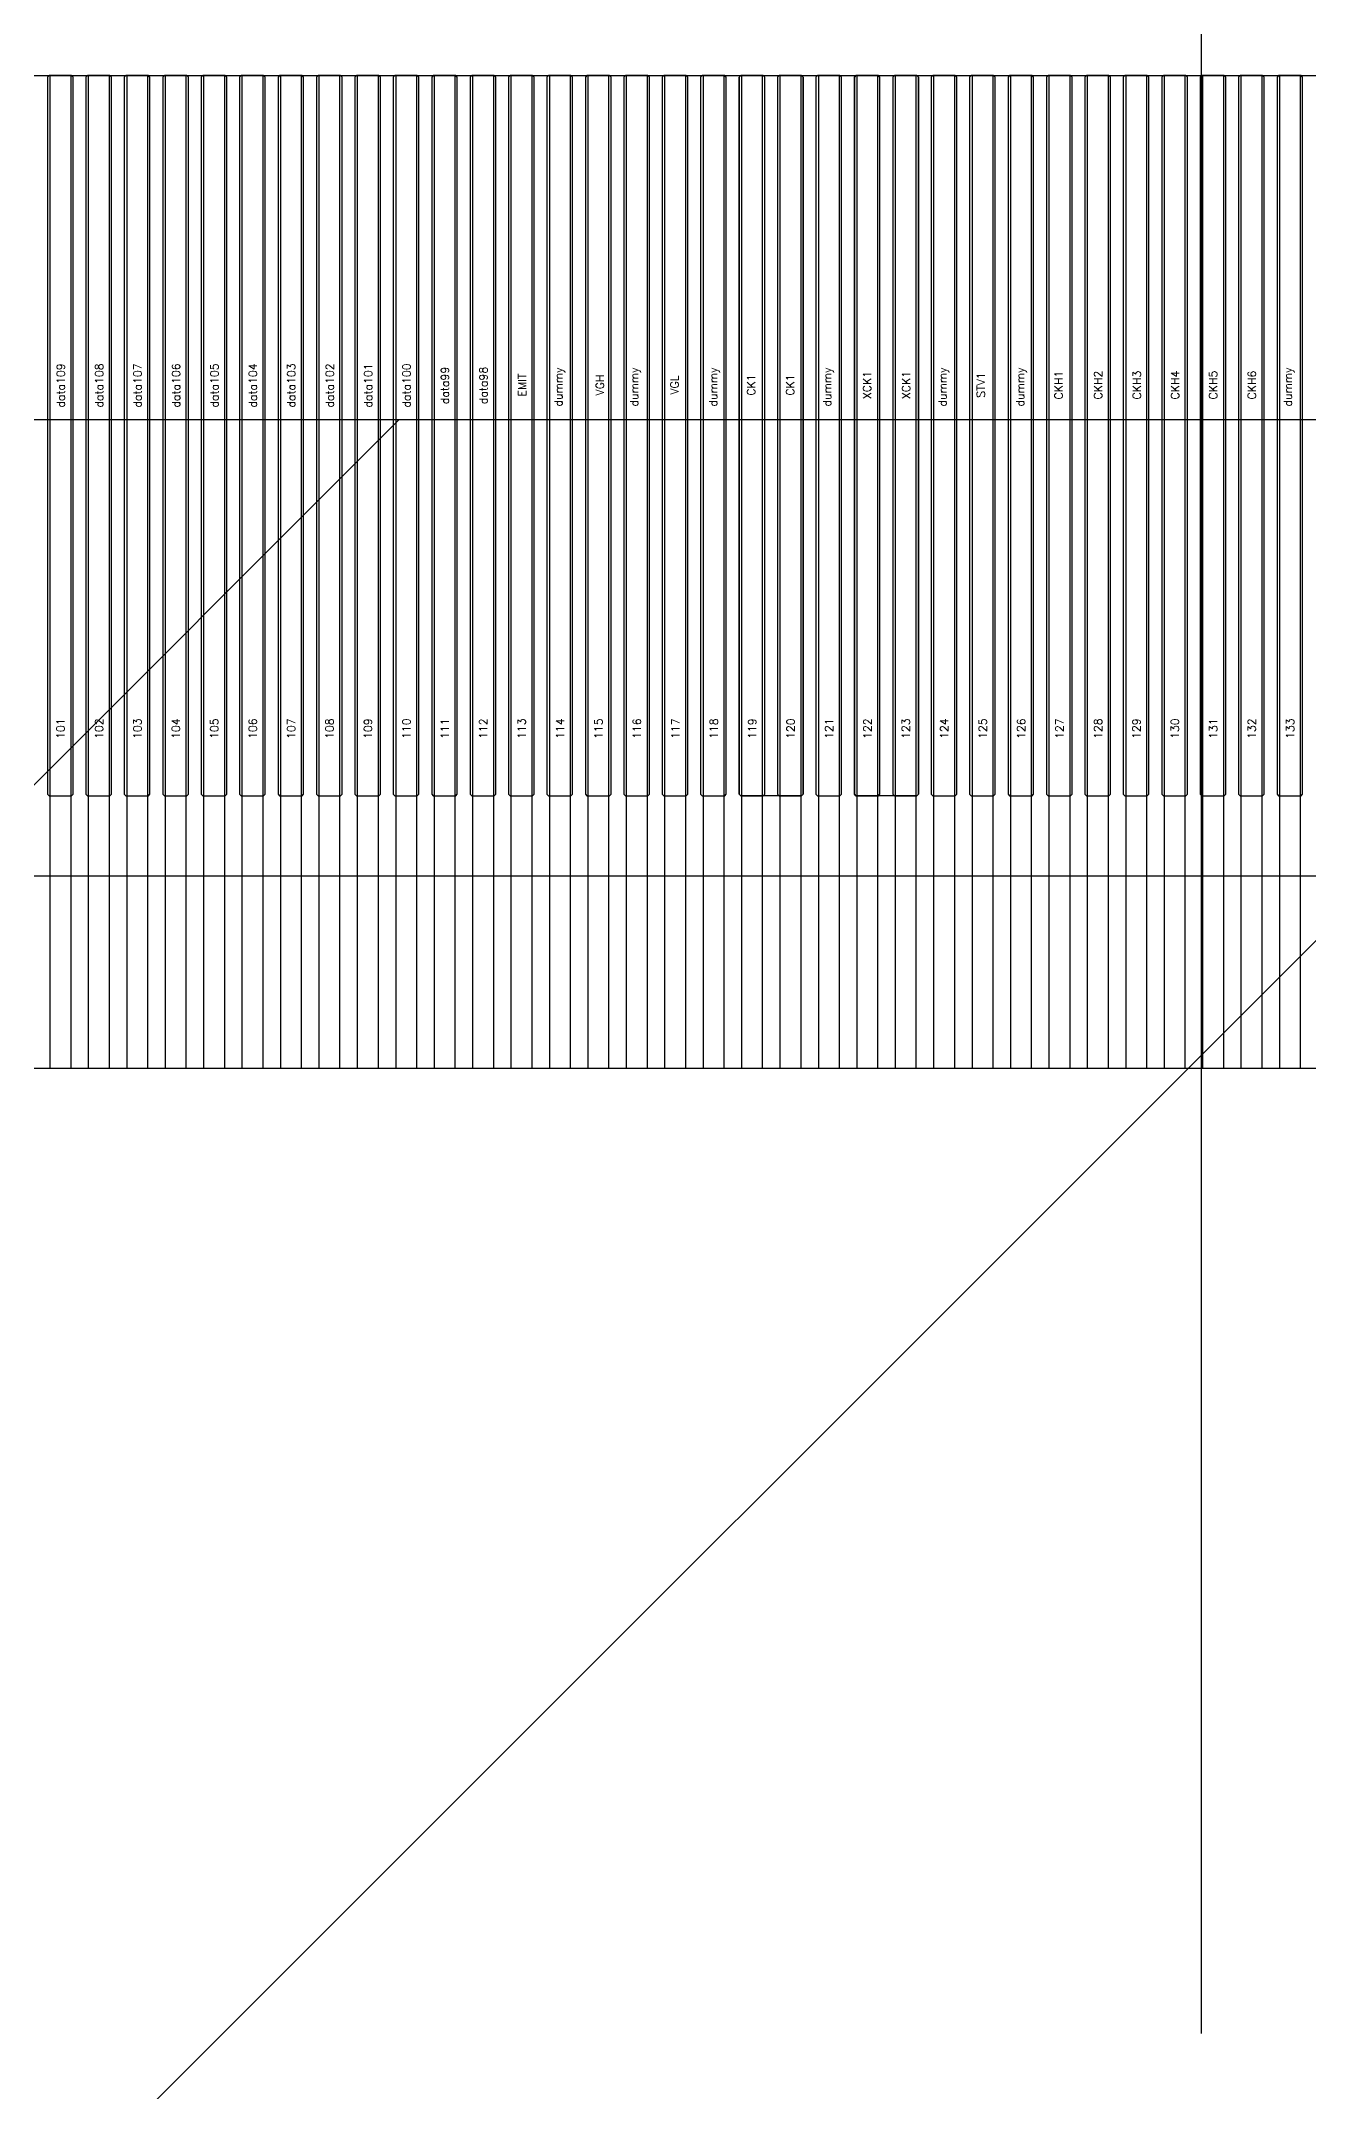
# Model space of a CAD drawing. Header units: millimetres. Extents: x 1387 to 2553, y -68 to 207.
# Drawn here: x 1859.873 to 1860.665, y 51.478 to 52.759 of the extents above; entities that cross this region are included whole.
import ezdxf
from ezdxf.enums import TextEntityAlignment as Align

# ---------------------------------------------------------------- set-up
doc = ezdxf.new("R2010")
doc.units = ezdxf.units.MM
doc.linetypes.add('ACAD_ISO02W100', pattern=[15, 12, -3])
for name, color, linetype in [('COF', 4, 'Continuous'), ('DIM（标注）', 3, 'Continuous'), ('Panel', 7, 'Continuous')]:
    doc.layers.add(name, color=color, linetype=linetype)
doc.styles.add('txt', font='txt.shx')
doc.styles.add('宋体', font='')
doc.styles.get('宋体').set_extended_font_data('SimSun')
doc.dimstyles.new('STANDARD$0', dxfattribs={"dimtxt": 2, "dimasz": 2, "dimexe": 0.4, "dimexo": 0.4, "dimgap": 0.4, "dimtad": 1, "dimzin": 0, "dimdsep": 46, "dimtxsty": '宋体', "dimcen": 0.4, "dimclrd": 256, "dimclre": 256, "dimclrt": 256, "dimadec": 0, "dimazin": 0, "dimtfac": 1, "dimtofl": 0, "dimtmove": 0, "dimatfit": 3, "dimfxl": 1, "dimtolj": 1, "dimtzin": 0, "dimarcsym": 0})

# ---------------------------------------------------------------- blocks, each defined once
blk = doc.blocks.new('COF')
at = {"layer": 'COF'}
for p, q in [((1641.7011, 311.7192, 0.4681), (1648.8301, 311.7192, 0.4681)), ((1641.7011, 311.7192, 0.4681), (1648.8301, 311.7192, 0.4681)), ((1644.5511, 311.7192, 0.4681), (1644.5511, 311.0992, 0.4681)), ((1644.5641, 311.7192, 0.4681), (1644.5641, 311.0992, 0.4681)), ((1644.5751, 311.7192, 0.4681), (1644.5751, 311.0992, 0.4681)), ((1644.5881, 311.7192, 0.4681), (1644.5881, 311.0992, 0.4681)), ((1644.5991, 311.7192, 0.4681), (1644.5991, 311.0992, 0.4681)), ((1644.6121, 311.7192, 0.4681), (1644.6121, 311.0992, 0.4681)), ((1644.6231, 311.7192, 0.4681), (1644.6231, 311.0992, 0.4681)), ((1644.6361, 311.7192, 0.4681), (1644.6361, 311.0992, 0.4681)), ((1644.6471, 311.7192, 0.4681), (1644.6471, 311.0992, 0.4681)), ((1644.6601, 311.7192, 0.4681), (1644.6601, 311.0992, 0.4681)), ((1644.6711, 311.7192, 0.4681), (1644.6711, 311.0992, 0.4681)), ((1644.6841, 311.7192, 0.4681), (1644.6841, 311.0992, 0.4681)), ((1644.6951, 311.7192, 0.4681), (1644.6951, 311.0992, 0.4681)), ((1644.7081, 311.7192, 0.4681), (1644.7081, 311.0992, 0.4681)), ((1644.7191, 311.7192, 0.4681), (1644.7191, 311.0992, 0.4681)), ((1644.7321, 311.7192, 0.4681), (1644.7321, 311.0992, 0.4681)), ((1644.7431, 311.7192, 0.4681), (1644.7431, 311.0992, 0.4681)), ((1644.7561, 311.7192, 0.4681), (1644.7561, 311.0992, 0.4681)), ((1644.7671, 311.7192, 0.4681), (1644.7671, 311.0992, 0.4681)), ((1644.7801, 311.7192, 0.4681), (1644.7801, 311.0992, 0.4681)), ((1644.7911, 311.7192, 0.4681), (1644.7911, 311.0992, 0.4681)), ((1644.8041, 311.7192, 0.4681), (1644.8041, 311.0992, 0.4681)), ((1644.8151, 311.7192, 0.4681), (1644.8151, 311.0992, 0.4681)), ((1644.8281, 311.7192, 0.4681), (1644.8281, 311.0992, 0.4681)), ((1644.8391, 311.7192, 0.4681), (1644.8391, 311.0992, 0.4681)), ((1644.8521, 311.7192, 0.4681), (1644.8521, 311.0992, 0.4681)), ((1644.8631, 311.7192, 0.4681), (1644.8631, 311.0992, 0.4681)), ((1644.8761, 311.7192, 0.4681), (1644.8761, 311.0992, 0.4681)), ((1644.8871, 311.7192, 0.4681), (1644.8871, 311.0992, 0.4681)), ((1644.9001, 311.7192, 0.4681), (1644.9001, 311.0992, 0.4681)), ((1644.9111, 311.7192, 0.4681), (1644.9111, 311.0992, 0.4681)), ((1644.9241, 311.7192, 0.4681), (1644.9241, 311.0992, 0.4681)), ((1644.9351, 311.7192, 0.4681), (1644.9351, 311.0992, 0.4681)), ((1644.9481, 311.7192, 0.4681), (1644.9481, 311.0992, 0.4681)), ((1644.9591, 311.7192, 0.4681), (1644.9591, 311.0992, 0.4681)), ((1644.9721, 311.7192, 0.4681), (1644.9721, 311.0992, 0.4681)), ((1644.9831, 311.7192, 0.4681), (1644.9831, 311.0992, 0.4681)), ((1644.9961, 311.7192, 0.4681), (1644.9961, 311.0992, 0.4681)), ((1645.0071, 311.7192, 0.4681), (1645.0071, 311.0992, 0.4681)), ((1645.0201, 311.7192, 0.4681), (1645.0201, 311.0992, 0.4681)), ((1645.0311, 311.7192, 0.4681), (1645.0311, 311.0992, 0.4681)), ((1645.0441, 311.7192, 0.4681), (1645.0441, 311.0992, 0.4681)), ((1645.0551, 311.7192, 0.4681), (1645.0551, 311.0992, 0.4681)), ((1645.0681, 311.7192, 0.4681), (1645.0681, 311.0992, 0.4681)), ((1645.0791, 311.7192, 0.4681), (1645.0791, 311.0992, 0.4681)), ((1645.0921, 311.7192, 0.4681), (1645.0921, 311.0992, 0.4681)), ((1645.1031, 311.7192, 0.4681), (1645.1031, 311.0992, 0.4681)), ((1645.1161, 311.7192, 0.4681), (1645.1161, 311.0992, 0.4681)), ((1645.1271, 311.7192, 0.4681), (1645.1271, 311.0992, 0.4681)), ((1645.1401, 311.7192, 0.4681), (1645.1401, 311.0992, 0.4681)), ((1645.1511, 311.7192, 0.4681), (1645.1511, 311.0992, 0.4681)), ((1645.1641, 311.7192, 0.4681), (1645.1641, 311.0992, 0.4681)), ((1645.1751, 311.7192, 0.4681), (1645.1751, 311.0992, 0.4681)), ((1645.1881, 311.7192, 0.4681), (1645.1881, 311.0992, 0.4681)), ((1645.1991, 311.7192, 0.4681), (1645.1991, 311.0992, 0.4681)), ((1645.2121, 311.7192, 0.4681), (1645.2121, 311.0992, 0.4681)), ((1645.2231, 311.7192, 0.4681), (1645.2231, 311.0992, 0.4681)), ((1645.2361, 311.7192, 0.4681), (1645.2361, 311.0992, 0.4681)), ((1645.2471, 311.7192, 0.4681), (1645.2471, 311.0992, 0.4681)), ((1645.2601, 311.7192, 0.4681), (1645.2601, 311.0992, 0.4681)), ((1645.2711, 311.7192, 0.4681), (1645.2711, 311.0992, 0.4681)), ((1645.2841, 311.7192, 0.4681), (1645.2841, 311.0992, 0.4681)), ((1645.2951, 311.7192, 0.4681), (1645.2951, 311.0992, 0.4681)), ((1645.3081, 311.7192, 0.4681), (1645.3081, 311.0992, 0.4681)), ((1645.3191, 311.7192, 0.4681), (1645.3191, 311.0992, 0.4681)), ((1645.3321, 311.7192, 0.4681), (1645.3321, 311.0992, 0.4681)), ((1641.9006, 311.0992, 0.4681), (1648.6306, 311.0992, 0.4681)), ((1644.5511, 311.0992, 0.4681), (1644.5641, 311.0992, 0.4681)), ((1644.5516, 311.0992, 0.4681), (1644.5636, 311.0992, 0.4681)), ((1644.5751, 311.0992, 0.4681), (1644.5881, 311.0992, 0.4681)), ((1644.5756, 311.0992, 0.4681), (1644.5876, 311.0992, 0.4681)), ((1644.5991, 311.0992, 0.4681), (1644.6121, 311.0992, 0.4681)), ((1644.5996, 311.0992, 0.4681), (1644.6116, 311.0992, 0.4681)), ((1644.6231, 311.0992, 0.4681), (1644.6361, 311.0992, 0.4681)), ((1644.6236, 311.0992, 0.4681), (1644.6356, 311.0992, 0.4681)), ((1644.6471, 311.0992, 0.4681), (1644.6601, 311.0992, 0.4681)), ((1644.6476, 311.0992, 0.4681), (1644.6596, 311.0992, 0.4681)), ((1644.6711, 311.0992, 0.4681), (1644.6841, 311.0992, 0.4681)), ((1644.6716, 311.0992, 0.4681), (1644.6836, 311.0992, 0.4681)), ((1644.6951, 311.0992, 0.4681), (1644.7081, 311.0992, 0.4681)), ((1644.6956, 311.0992, 0.4681), (1644.7076, 311.0992, 0.4681)), ((1644.7191, 311.0992, 0.4681), (1644.7321, 311.0992, 0.4681)), ((1644.7196, 311.0992, 0.4681), (1644.7316, 311.0992, 0.4681)), ((1644.7431, 311.0992, 0.4681), (1644.7561, 311.0992, 0.4681)), ((1644.7436, 311.0992, 0.4681), (1644.7556, 311.0992, 0.4681)), ((1644.7671, 311.0992, 0.4681), (1644.7801, 311.0992, 0.4681)), ((1644.7676, 311.0992, 0.4681), (1644.7796, 311.0992, 0.4681)), ((1644.7911, 311.0992, 0.4681), (1644.8041, 311.0992, 0.4681)), ((1644.7916, 311.0992, 0.4681), (1644.8036, 311.0992, 0.4681)), ((1644.8151, 311.0992, 0.4681), (1644.8281, 311.0992, 0.4681)), ((1644.8156, 311.0992, 0.4681), (1644.8276, 311.0992, 0.4681)), ((1644.8391, 311.0992, 0.4681), (1644.8521, 311.0992, 0.4681)), ((1644.8396, 311.0992, 0.4681), (1644.8516, 311.0992, 0.4681)), ((1644.8631, 311.0992, 0.4681), (1644.8761, 311.0992, 0.4681)), ((1644.8636, 311.0992, 0.4681), (1644.8756, 311.0992, 0.4681)), ((1644.8871, 311.0992, 0.4681), (1644.9001, 311.0992, 0.4681)), ((1644.8876, 311.0992, 0.4681), (1644.8996, 311.0992, 0.4681)), ((1644.9111, 311.0992, 0.4681), (1644.9241, 311.0992, 0.4681)), ((1644.9116, 311.0992, 0.4681), (1644.9236, 311.0992, 0.4681)), ((1644.9351, 311.0992, 0.4681), (1644.9481, 311.0992, 0.4681)), ((1644.9356, 311.0992, 0.4681), (1644.9476, 311.0992, 0.4681)), ((1644.9591, 311.0992, 0.4681), (1644.9721, 311.0992, 0.4681)), ((1644.9596, 311.0992, 0.4681), (1644.9716, 311.0992, 0.4681)), ((1644.9831, 311.0992, 0.4681), (1644.9961, 311.0992, 0.4681)), ((1644.9836, 311.0992, 0.4681), (1644.9956, 311.0992, 0.4681)), ((1645.0071, 311.0992, 0.4681), (1645.0201, 311.0992, 0.4681)), ((1645.0076, 311.0992, 0.4681), (1645.0196, 311.0992, 0.4681)), ((1645.0311, 311.0992, 0.4681), (1645.0441, 311.0992, 0.4681)), ((1645.0316, 311.0992, 0.4681), (1645.0436, 311.0992, 0.4681)), ((1645.0551, 311.0992, 0.4681), (1645.0681, 311.0992, 0.4681)), ((1645.0556, 311.0992, 0.4681), (1645.0676, 311.0992, 0.4681)), ((1645.0791, 311.0992, 0.4681), (1645.0921, 311.0992, 0.4681)), ((1645.0796, 311.0992, 0.4681), (1645.0916, 311.0992, 0.4681)), ((1645.1031, 311.0992, 0.4681), (1645.1161, 311.0992, 0.4681)), ((1645.1036, 311.0992, 0.4681), (1645.1156, 311.0992, 0.4681)), ((1645.1271, 311.0992, 0.4681), (1645.1401, 311.0992, 0.4681)), ((1645.1276, 311.0992, 0.4681), (1645.1396, 311.0992, 0.4681)), ((1645.1511, 311.0992, 0.4681), (1645.1641, 311.0992, 0.4681)), ((1645.1516, 311.0992, 0.4681), (1645.1636, 311.0992, 0.4681)), ((1645.1751, 311.0992, 0.4681), (1645.1881, 311.0992, 0.4681)), ((1645.1756, 311.0992, 0.4681), (1645.1876, 311.0992, 0.4681)), ((1645.1991, 311.0992, 0.4681), (1645.2121, 311.0992, 0.4681)), ((1645.1996, 311.0992, 0.4681), (1645.2116, 311.0992, 0.4681)), ((1645.2231, 311.0992, 0.4681), (1645.2361, 311.0992, 0.4681)), ((1645.2236, 311.0992, 0.4681), (1645.2356, 311.0992, 0.4681)), ((1645.2471, 311.0992, 0.4681), (1645.2601, 311.0992, 0.4681)), ((1645.2476, 311.0992, 0.4681), (1645.2596, 311.0992, 0.4681)), ((1645.2711, 311.0992, 0.4681), (1645.2841, 311.0992, 0.4681)), ((1645.2716, 311.0992, 0.4681), (1645.2836, 311.0992, 0.4681)), ((1645.2951, 311.0992, 0.4681), (1645.3081, 311.0992, 0.4681)), ((1645.2956, 311.0992, 0.4681), (1645.3076, 311.0992, 0.4681)), ((1645.3191, 311.0992, 0.4681), (1645.3321, 311.0992, 0.4681)), ((1645.3196, 311.0992, 0.4681), (1645.3316, 311.0992, 0.4681))]:
    blk.add_line(p, q, dxfattribs=at)
blk = doc.blocks.new('*D66')
at = {"layer": 'Defpoints', "color": 0, "linetype": 'Continuous'}
for p in [(1856.9983, 52.2378, 0.2184), (1842.9856, -9.3035), (1863.0287, -9.3035, 0.2184)]:
    blk.add_point(p, dxfattribs=at)
at = {"layer": 'DIM（标注）', "color": 3, "linetype": 'Continuous', "lineweight": -2}
for p, q in [((1856.3983, 52.2378), (1842.3856, 52.2378)), ((1842.9856, 51.6378), (1842.9856, 40.3532)), ((1842.9856, -8.7035), (1842.9856, 29.6616)), ((1862.4287, -9.3035), (1842.3856, -9.3035))]:
    blk.add_line(p, q, dxfattribs=at)
at = {"layer": 'DIM（标注）', "color": 3, "linetype": 'Continuous'}
for points in [[(1842.8856, 51.6378), (1843.0856, 51.6378), (1842.9856, 52.2378)], [(1842.8856, -8.7035), (1843.0856, -8.7035), (1842.9856, -9.3035)]]:
    blk.add_solid(points, dxfattribs=at)
at = {"layer": 'DIM（标注）', "color": 3, "linetype": 'Continuous', "insert": (1842.9856, 35.0074), "char_height": 1.5, "attachment_point": 5, "rotation": 90, "style": '宋体'}
blk.add_mtext('61.54±0.5', dxfattribs=at)
blk = doc.blocks.new('*D76')
at = {"layer": 'Defpoints', "color": 0, "linetype": 'Continuous'}
for p in [(1860.5983, 86.0578, 2.6737), (1831.3224, 52.2378), (1856.9983, 52.2378, 2.6737)]:
    blk.add_point(p, dxfattribs=at)
at = {"layer": 'DIM（标注）', "linetype": 'Continuous', "lineweight": -2}
for p, q in [((1859.9983, 86.0578), (1830.7224, 86.0578)), ((1831.3224, 85.4578), (1831.3224, 71.7995)), ((1831.3224, 52.8378), (1831.3224, 66.4961)), ((1856.3983, 52.2378), (1830.7224, 52.2378))]:
    blk.add_line(p, q, dxfattribs=at)
at = {"layer": 'DIM（标注）', "linetype": 'Continuous'}
for points in [[(1831.2224, 85.4578), (1831.4224, 85.4578), (1831.3224, 86.0578)], [(1831.2224, 52.8378), (1831.4224, 52.8378), (1831.3224, 52.2378)]]:
    blk.add_solid(points, dxfattribs=at)
at = {"layer": 'DIM（标注）', "linetype": 'Continuous', "insert": (1831.3224, 69.1478), "char_height": 1.5, "attachment_point": 5, "rotation": 90, "style": '宋体'}
blk.add_mtext('33.82', dxfattribs=at)
blk = doc.blocks.new('DAFADF')
h = blk.add_hatch()
h.set_pattern_fill('ANSI31', scale=0.2, style=0)
h.set_pattern_definition([(45, (861.3915, -112.815), (-0.4490128, 0.4490128), [])])
h.paths.add_polyline_path([(1762.6906, 35.3146, -0.315299), (1763.0196, 35.7845), (1764.3687, 36.2755), (1756.3326, 36.2755), (1757.6807, 35.7848, -0.315827), (1758.0106, 35.3146), (1758.0106, 33.2755), (1762.6906, 33.2755)])
at = {"color": 30, "linetype": 'Continuous'}
blk.add_line((1764.3686, 36.2755, 2.6737), (1756.3326, 36.2755, 2.6737), dxfattribs=at)

msp = doc.modelspace()

# ---------------------------------------------------------------- linework, layer by layer
at = {"color": 1, "linetype": 'ACAD_ISO02W100', "elevation": 2.6737}
msp.add_lwpolyline([(1860.5983, 51.5146), (1860.5983, 86.9986)], dxfattribs=at)
at = {"layer": 'Panel', "elevation": 2.6737}
for points in [[(1859.8785, 52.7378), (1859.8775, 52.7368)], [(1859.8775, 52.7368), (1859.8775, 52.2888)], [(1859.8925, 52.7378), (1859.8785, 52.7378)], [(1859.8935, 52.7368), (1859.8925, 52.7378)], [(1859.8935, 52.2888), (1859.8935, 52.7368)], [(1859.9025, 52.7378), (1859.9015, 52.7368)], [(1859.9015, 52.7368), (1859.9015, 52.2888)], [(1859.9165, 52.7378), (1859.9025, 52.7378)], [(1859.9175, 52.7368), (1859.9165, 52.7378)], [(1859.9175, 52.2888), (1859.9175, 52.7368)], [(1859.9265, 52.7378), (1859.9255, 52.7368)], [(1859.9255, 52.7368), (1859.9255, 52.2888)], [(1859.9405, 52.7378), (1859.9265, 52.7378)], [(1859.9415, 52.7368), (1859.9405, 52.7378)], [(1859.9415, 52.2888), (1859.9415, 52.7368)], [(1859.9505, 52.7378), (1859.9495, 52.7368)], [(1859.9495, 52.7368), (1859.9495, 52.2888)], [(1859.9645, 52.7378), (1859.9505, 52.7378)], [(1859.9655, 52.7368), (1859.9645, 52.7378)], [(1859.9655, 52.2888), (1859.9655, 52.7368)], [(1859.9745, 52.7378), (1859.9735, 52.7368)], [(1859.9735, 52.7368), (1859.9735, 52.2888)], [(1859.9885, 52.7378), (1859.9745, 52.7378)], [(1859.9895, 52.7368), (1859.9885, 52.7378)], [(1859.9895, 52.2888), (1859.9895, 52.7368)], [(1859.9985, 52.7378), (1859.9975, 52.7368)], [(1859.9975, 52.7368), (1859.9975, 52.2888)], [(1860.0125, 52.7378), (1859.9985, 52.7378)], [(1860.0135, 52.7368), (1860.0125, 52.7378)], [(1860.0135, 52.2888), (1860.0135, 52.7368)], [(1860.0225, 52.7378), (1860.0215, 52.7368)], [(1860.0215, 52.7368), (1860.0215, 52.2888)], [(1860.0365, 52.7378), (1860.0225, 52.7378)], [(1860.0375, 52.7368), (1860.0365, 52.7378)], [(1860.0375, 52.2888), (1860.0375, 52.7368)], [(1860.0465, 52.7378), (1860.0455, 52.7368)], [(1860.0455, 52.7368), (1860.0455, 52.2888)], [(1860.0605, 52.7378), (1860.0465, 52.7378)], [(1860.0615, 52.7368), (1860.0605, 52.7378)], [(1860.0615, 52.2888), (1860.0615, 52.7368)], [(1860.0705, 52.7378), (1860.0695, 52.7368)], [(1860.0695, 52.7368), (1860.0695, 52.2888)], [(1860.0845, 52.7378), (1860.0705, 52.7378)], [(1860.0855, 52.7368), (1860.0845, 52.7378)], [(1860.0855, 52.2888), (1860.0855, 52.7368)], [(1860.0945, 52.7378), (1860.0935, 52.7368)], [(1860.0935, 52.7368), (1860.0935, 52.2888)], [(1860.1085, 52.7378), (1860.0945, 52.7378)], [(1860.1095, 52.7368), (1860.1085, 52.7378)], [(1860.1095, 52.2888), (1860.1095, 52.7368)], [(1860.1185, 52.7378), (1860.1175, 52.7368)], [(1860.1175, 52.7368), (1860.1175, 52.2888)], [(1860.1325, 52.7378), (1860.1185, 52.7378)], [(1860.1335, 52.7368), (1860.1325, 52.7378)], [(1860.1335, 52.2888), (1860.1335, 52.7368)], [(1860.1425, 52.7378), (1860.1415, 52.7368)], [(1860.1415, 52.7368), (1860.1415, 52.2888)], [(1860.1565, 52.7378), (1860.1425, 52.7378)], [(1860.1575, 52.7368), (1860.1565, 52.7378)], [(1860.1575, 52.2888), (1860.1575, 52.7368)], [(1860.1665, 52.7378), (1860.1655, 52.7368)], [(1860.1655, 52.7368), (1860.1655, 52.2888)], [(1860.1805, 52.7378), (1860.1665, 52.7378)], [(1860.1815, 52.7368), (1860.1805, 52.7378)], [(1860.1815, 52.2888), (1860.1815, 52.7368)], [(1860.1905, 52.7378), (1860.1895, 52.7368)], [(1860.1895, 52.7368), (1860.1895, 52.2888)], [(1860.2045, 52.7378), (1860.1905, 52.7378)], [(1860.2055, 52.7368), (1860.2045, 52.7378)], [(1860.2055, 52.2888), (1860.2055, 52.7368)], [(1860.2145, 52.7378), (1860.2135, 52.7368)], [(1860.2135, 52.7368), (1860.2135, 52.2888)], [(1860.2285, 52.7378), (1860.2145, 52.7378)], [(1860.2295, 52.7368), (1860.2285, 52.7378)], [(1860.2295, 52.2888), (1860.2295, 52.7368)], [(1860.2385, 52.7378), (1860.2375, 52.7368)], [(1860.2375, 52.7368), (1860.2375, 52.2888)], [(1860.2525, 52.7378), (1860.2385, 52.7378)], [(1860.2535, 52.7368), (1860.2525, 52.7378)], [(1860.2535, 52.2888), (1860.2535, 52.7368)], [(1860.2625, 52.7378), (1860.2615, 52.7368)], [(1860.2615, 52.7368), (1860.2615, 52.2888)], [(1860.2765, 52.7378), (1860.2625, 52.7378)], [(1860.2775, 52.7368), (1860.2765, 52.7378)], [(1860.2775, 52.2888), (1860.2775, 52.7368)], [(1860.2865, 52.7378), (1860.2855, 52.7368)], [(1860.2855, 52.7368), (1860.2855, 52.2888)], [(1860.3005, 52.7378), (1860.2865, 52.7378)], [(1860.3015, 52.7368), (1860.3005, 52.7378)], [(1860.3015, 52.2888), (1860.3015, 52.7368)], [(1860.3095, 52.7368), (1860.3105, 52.7378)], [(1860.3105, 52.7378), (1860.3095, 52.7368)], [(1860.3095, 52.7368), (1860.3095, 52.7368)], [(1860.3095, 52.2888), (1860.3095, 52.7368)], [(1860.3095, 52.7368), (1860.3095, 52.2888)], [(1860.3105, 52.7378), (1860.3485, 52.7378)], [(1860.3245, 52.7378), (1860.3105, 52.7378)], [(1860.3255, 52.7368), (1860.3245, 52.7378)], [(1860.3255, 52.2888), (1860.3255, 52.7368)], [(1860.3345, 52.7378), (1860.3335, 52.7368)], [(1860.3335, 52.7368), (1860.3335, 52.2888)], [(1860.3485, 52.7378), (1860.3345, 52.7378)], [(1860.3485, 52.7378), (1860.3495, 52.7368)], [(1860.3495, 52.7368), (1860.3485, 52.7378)], [(1860.3495, 52.7368), (1860.3495, 52.2888)], [(1860.3495, 52.2888), (1860.3495, 52.7368)], [(1860.3585, 52.7378), (1860.3575, 52.7368)], [(1860.3575, 52.7368), (1860.3575, 52.2888)], [(1860.3725, 52.7378), (1860.3585, 52.7378)], [(1860.3735, 52.7368), (1860.3725, 52.7378)], [(1860.3735, 52.2888), (1860.3735, 52.7368)], [(1860.3815, 52.7368), (1860.3825, 52.7378)], [(1860.3825, 52.7378), (1860.3815, 52.7368)], [(1860.3815, 52.7368), (1860.3815, 52.7368)], [(1860.3815, 52.2888), (1860.3815, 52.7368)], [(1860.3815, 52.7368), (1860.3815, 52.2888)], [(1860.3825, 52.7378), (1860.4205, 52.7378)], [(1860.3965, 52.7378), (1860.3825, 52.7378)], [(1860.3975, 52.7368), (1860.3965, 52.7378)], [(1860.3975, 52.2888), (1860.3975, 52.7368)], [(1860.4065, 52.7378), (1860.4055, 52.7368)], [(1860.4055, 52.7368), (1860.4055, 52.2888)], [(1860.4205, 52.7378), (1860.4065, 52.7378)], [(1860.4205, 52.7378), (1860.4215, 52.7368)], [(1860.4215, 52.7368), (1860.4205, 52.7378)], [(1860.4215, 52.7368), (1860.4215, 52.2888)], [(1860.4215, 52.2888), (1860.4215, 52.7368)], [(1860.4305, 52.7378), (1860.4295, 52.7368)], [(1860.4295, 52.7368), (1860.4295, 52.2888)], [(1860.4445, 52.7378), (1860.4305, 52.7378)], [(1860.4455, 52.7368), (1860.4445, 52.7378)], [(1860.4455, 52.2888), (1860.4455, 52.7368)], [(1860.4545, 52.7378), (1860.4535, 52.7368)], [(1860.4535, 52.7368), (1860.4535, 52.2888)], [(1860.4685, 52.7378), (1860.4545, 52.7378)], [(1860.4695, 52.7368), (1860.4685, 52.7378)], [(1860.4695, 52.2888), (1860.4695, 52.7368)], [(1860.4785, 52.7378), (1860.4775, 52.7368)], [(1860.4775, 52.7368), (1860.4775, 52.2888)], [(1860.4925, 52.7378), (1860.4785, 52.7378)], [(1860.4935, 52.7368), (1860.4925, 52.7378)], [(1860.4935, 52.2888), (1860.4935, 52.7368)], [(1860.5025, 52.7378), (1860.5015, 52.7368)], [(1860.5015, 52.7368), (1860.5015, 52.2888)], [(1860.5165, 52.7378), (1860.5025, 52.7378)], [(1860.5175, 52.7368), (1860.5165, 52.7378)], [(1860.5175, 52.2888), (1860.5175, 52.7368)], [(1860.5265, 52.7378), (1860.5255, 52.7368)], [(1860.5255, 52.7368), (1860.5255, 52.2888)], [(1860.5405, 52.7378), (1860.5265, 52.7378)], [(1860.5415, 52.7368), (1860.5405, 52.7378)], [(1860.5415, 52.2888), (1860.5415, 52.7368)], [(1860.5505, 52.7378), (1860.5495, 52.7368)], [(1860.5495, 52.7368), (1860.5495, 52.2888)], [(1860.5645, 52.7378), (1860.5505, 52.7378)], [(1860.5655, 52.7368), (1860.5645, 52.7378)], [(1860.5655, 52.2888), (1860.5655, 52.7368)], [(1860.5745, 52.7378), (1860.5735, 52.7368)], [(1860.5735, 52.7368), (1860.5735, 52.2888)], [(1860.5885, 52.7378), (1860.5745, 52.7378)], [(1860.5895, 52.7368), (1860.5885, 52.7378)], [(1860.5895, 52.2888), (1860.5895, 52.7368)], [(1860.5985, 52.7378), (1860.5975, 52.7368)], [(1860.5975, 52.7368), (1860.5975, 52.2888)], [(1860.6125, 52.7378), (1860.5985, 52.7378)], [(1860.6135, 52.7368), (1860.6125, 52.7378)], [(1860.6135, 52.2888), (1860.6135, 52.7368)], [(1860.6225, 52.7378), (1860.6215, 52.7368)], [(1860.6215, 52.7368), (1860.6215, 52.2888)], [(1860.6365, 52.7378), (1860.6225, 52.7378)], [(1860.6375, 52.7368), (1860.6365, 52.7378)], [(1860.6375, 52.2888), (1860.6375, 52.7368)], [(1860.6465, 52.7378), (1860.6455, 52.7368)], [(1860.6455, 52.7368), (1860.6455, 52.2888)], [(1860.6605, 52.7378), (1860.6465, 52.7378)], [(1860.6615, 52.7368), (1860.6605, 52.7378)], [(1860.6615, 52.2888), (1860.6615, 52.7368)], [(1859.8775, 52.2888), (1859.8775, 52.2888)], [(1859.8775, 52.2888), (1859.8785, 52.2878)], [(1859.8785, 52.2878), (1859.8925, 52.2878)], [(1859.8925, 52.2878), (1859.8935, 52.2888)], [(1859.9015, 52.2888), (1859.9015, 52.2888)], [(1859.9015, 52.2888), (1859.9025, 52.2878)], [(1859.9025, 52.2878), (1859.9165, 52.2878)], [(1859.9165, 52.2878), (1859.9175, 52.2888)], [(1859.9255, 52.2888), (1859.9255, 52.2888)], [(1859.9255, 52.2888), (1859.9265, 52.2878)], [(1859.9265, 52.2878), (1859.9405, 52.2878)], [(1859.9405, 52.2878), (1859.9415, 52.2888)], [(1859.9495, 52.2888), (1859.9495, 52.2888)], [(1859.9495, 52.2888), (1859.9505, 52.2878)], [(1859.9505, 52.2878), (1859.9645, 52.2878)], [(1859.9645, 52.2878), (1859.9655, 52.2888)], [(1859.9735, 52.2888), (1859.9735, 52.2888)], [(1859.9735, 52.2888), (1859.9745, 52.2878)], [(1859.9745, 52.2878), (1859.9885, 52.2878)], [(1859.9885, 52.2878), (1859.9895, 52.2888)], [(1859.9975, 52.2888), (1859.9975, 52.2888)], [(1859.9975, 52.2888), (1859.9985, 52.2878)], [(1859.9985, 52.2878), (1860.0125, 52.2878)], [(1860.0125, 52.2878), (1860.0135, 52.2888)], [(1860.0215, 52.2888), (1860.0215, 52.2888)], [(1860.0215, 52.2888), (1860.0225, 52.2878)], [(1860.0225, 52.2878), (1860.0365, 52.2878)], [(1860.0365, 52.2878), (1860.0375, 52.2888)], [(1860.0455, 52.2888), (1860.0455, 52.2888)], [(1860.0455, 52.2888), (1860.0465, 52.2878)], [(1860.0465, 52.2878), (1860.0605, 52.2878)], [(1860.0605, 52.2878), (1860.0615, 52.2888)], [(1860.0695, 52.2888), (1860.0695, 52.2888)], [(1860.0695, 52.2888), (1860.0705, 52.2878)], [(1860.0705, 52.2878), (1860.0845, 52.2878)], [(1860.0845, 52.2878), (1860.0855, 52.2888)], [(1860.0935, 52.2888), (1860.0935, 52.2888)], [(1860.0935, 52.2888), (1860.0945, 52.2878)], [(1860.0945, 52.2878), (1860.1085, 52.2878)], [(1860.1085, 52.2878), (1860.1095, 52.2888)], [(1860.1175, 52.2888), (1860.1175, 52.2888)], [(1860.1175, 52.2888), (1860.1185, 52.2878)], [(1860.1185, 52.2878), (1860.1325, 52.2878)], [(1860.1325, 52.2878), (1860.1335, 52.2888)], [(1860.1415, 52.2888), (1860.1415, 52.2888)], [(1860.1415, 52.2888), (1860.1425, 52.2878)], [(1860.1425, 52.2878), (1860.1565, 52.2878)], [(1860.1565, 52.2878), (1860.1575, 52.2888)], [(1860.1655, 52.2888), (1860.1655, 52.2888)], [(1860.1655, 52.2888), (1860.1665, 52.2878)], [(1860.1665, 52.2878), (1860.1805, 52.2878)], [(1860.1805, 52.2878), (1860.1815, 52.2888)], [(1860.1895, 52.2888), (1860.1895, 52.2888)], [(1860.1895, 52.2888), (1860.1905, 52.2878)], [(1860.1905, 52.2878), (1860.2045, 52.2878)], [(1860.2045, 52.2878), (1860.2055, 52.2888)], [(1860.2135, 52.2888), (1860.2135, 52.2888)], [(1860.2135, 52.2888), (1860.2145, 52.2878)], [(1860.2145, 52.2878), (1860.2285, 52.2878)], [(1860.2285, 52.2878), (1860.2295, 52.2888)], [(1860.2375, 52.2888), (1860.2375, 52.2888)], [(1860.2375, 52.2888), (1860.2385, 52.2878)], [(1860.2385, 52.2878), (1860.2525, 52.2878)], [(1860.2525, 52.2878), (1860.2535, 52.2888)], [(1860.2615, 52.2888), (1860.2615, 52.2888)], [(1860.2615, 52.2888), (1860.2625, 52.2878)], [(1860.2625, 52.2878), (1860.2765, 52.2878)], [(1860.2765, 52.2878), (1860.2775, 52.2888)], [(1860.2855, 52.2888), (1860.2855, 52.2888)], [(1860.2855, 52.2888), (1860.2865, 52.2878)], [(1860.2865, 52.2878), (1860.3005, 52.2878)], [(1860.3005, 52.2878), (1860.3015, 52.2888)], [(1860.3105, 52.2878), (1860.3095, 52.2888)], [(1860.3095, 52.2888), (1860.3095, 52.2888)], [(1860.3095, 52.2888), (1860.3105, 52.2878)], [(1860.3485, 52.2878), (1860.3105, 52.2878)], [(1860.3105, 52.2878), (1860.3245, 52.2878)], [(1860.3245, 52.2878), (1860.3255, 52.2888)], [(1860.3335, 52.2888), (1860.3335, 52.2888)], [(1860.3335, 52.2888), (1860.3345, 52.2878)], [(1860.3345, 52.2878), (1860.3485, 52.2878)], [(1860.3495, 52.2888), (1860.3485, 52.2878)], [(1860.3485, 52.2878), (1860.3495, 52.2888)], [(1860.3575, 52.2888), (1860.3575, 52.2888)], [(1860.3575, 52.2888), (1860.3585, 52.2878)], [(1860.3585, 52.2878), (1860.3725, 52.2878)], [(1860.3725, 52.2878), (1860.3735, 52.2888)], [(1860.3825, 52.2878), (1860.3815, 52.2888)], [(1860.3815, 52.2888), (1860.3815, 52.2888)], [(1860.3815, 52.2888), (1860.3825, 52.2878)], [(1860.4205, 52.2878), (1860.3825, 52.2878)], [(1860.3825, 52.2878), (1860.3965, 52.2878)], [(1860.3965, 52.2878), (1860.3975, 52.2888)], [(1860.4055, 52.2888), (1860.4055, 52.2888)], [(1860.4055, 52.2888), (1860.4065, 52.2878)], [(1860.4065, 52.2878), (1860.4205, 52.2878)], [(1860.4215, 52.2888), (1860.4205, 52.2878)], [(1860.4205, 52.2878), (1860.4215, 52.2888)], [(1860.4295, 52.2888), (1860.4295, 52.2888)], [(1860.4295, 52.2888), (1860.4305, 52.2878)], [(1860.4305, 52.2878), (1860.4445, 52.2878)], [(1860.4445, 52.2878), (1860.4455, 52.2888)], [(1860.4535, 52.2888), (1860.4535, 52.2888)], [(1860.4535, 52.2888), (1860.4545, 52.2878)], [(1860.4545, 52.2878), (1860.4685, 52.2878)], [(1860.4685, 52.2878), (1860.4695, 52.2888)], [(1860.4775, 52.2888), (1860.4775, 52.2888)], [(1860.4775, 52.2888), (1860.4785, 52.2878)], [(1860.4785, 52.2878), (1860.4925, 52.2878)], [(1860.4925, 52.2878), (1860.4935, 52.2888)], [(1860.5015, 52.2888), (1860.5015, 52.2888)], [(1860.5015, 52.2888), (1860.5025, 52.2878)], [(1860.5025, 52.2878), (1860.5165, 52.2878)], [(1860.5165, 52.2878), (1860.5175, 52.2888)], [(1860.5255, 52.2888), (1860.5255, 52.2888)], [(1860.5255, 52.2888), (1860.5265, 52.2878)], [(1860.5265, 52.2878), (1860.5405, 52.2878)], [(1860.5405, 52.2878), (1860.5415, 52.2888)], [(1860.5495, 52.2888), (1860.5495, 52.2888)], [(1860.5495, 52.2888), (1860.5505, 52.2878)], [(1860.5505, 52.2878), (1860.5645, 52.2878)], [(1860.5645, 52.2878), (1860.5655, 52.2888)], [(1860.5735, 52.2888), (1860.5735, 52.2888)], [(1860.5735, 52.2888), (1860.5745, 52.2878)], [(1860.5745, 52.2878), (1860.5885, 52.2878)], [(1860.5885, 52.2878), (1860.5895, 52.2888)], [(1860.5975, 52.2888), (1860.5975, 52.2888)], [(1860.5975, 52.2888), (1860.5985, 52.2878)], [(1860.5985, 52.2878), (1860.6125, 52.2878)], [(1860.6125, 52.2878), (1860.6135, 52.2888)], [(1860.6215, 52.2888), (1860.6215, 52.2888)], [(1860.6215, 52.2888), (1860.6225, 52.2878)], [(1860.6225, 52.2878), (1860.6365, 52.2878)], [(1860.6365, 52.2878), (1860.6375, 52.2888)], [(1860.6455, 52.2888), (1860.6455, 52.2888)], [(1860.6455, 52.2888), (1860.6465, 52.2878)], [(1860.6465, 52.2878), (1860.6605, 52.2878)], [(1860.6605, 52.2878), (1860.6615, 52.2888)], [(1856.9983, 52.2378), (1864.1983, 52.2378)]]:
    msp.add_lwpolyline(points, dxfattribs=at)

# ---------------------------------------------------------------- block references
at = {"color": 7}
msp.add_blockref('DAFADF', (100.2527, 16.2473), dxfattribs=at)
at = {"layer": 'COF'}
msp.add_blockref('COF', (215.3279, -258.9814, 2.2056), dxfattribs=at)

# ---------------------------------------------------------------- texts
at = {"layer": 'Panel', "style": 'txt'}
for s, p in [('data109', (1859.8858, 52.5442, 2.6737)), ('data108', (1859.9098, 52.5442, 2.6737)), ('data107', (1859.9338, 52.5442, 2.6737)), ('data106', (1859.9578, 52.5442, 2.6737)), ('data105', (1859.9818, 52.5442, 2.6737)), ('data104', (1860.0058, 52.5442, 2.6737)), ('data103', (1860.0298, 52.5442, 2.6737)), ('data102', (1860.0538, 52.5442, 2.6737)), ('data101', (1860.0778, 52.5442, 2.6737)), ('data100', (1860.1018, 52.5442, 2.6737)), ('data99', (1860.1258, 52.5442, 2.6737)), ('data98', (1860.1498, 52.5442, 2.6737)), ('EMIT', (1860.174, 52.5445, 2.6737)), ('dummy', (1860.1966, 52.5433, 2.6737)), ('VGH', (1860.2226, 52.5445, 2.6737)), ('dummy', (1860.244, 52.5433, 2.6737)), ('VGL', (1860.2692, 52.5445, 2.6737)), ('dummy', (1860.2933, 52.5433, 2.6737)), ('CK1', (1860.317, 52.5445, 2.6737)), ('CK1', (1860.3414, 52.5445, 2.6737)), ('dummy', (1860.3645, 52.5433, 2.6737)), ('XCK1', (1860.3894, 52.5445, 2.6737)), ('XCK1', (1860.4138, 52.5445, 2.6737)), ('dummy', (1860.4366, 52.5433, 2.6737)), ('STV1', (1860.4605, 52.5445, 2.6737)), ('dummy', (1860.485, 52.5433, 2.6737)), ('CKH1', (1860.5091, 52.5445, 2.6737)), ('CKH2', (1860.5337, 52.5445, 2.6737)), ('CKH3', (1860.558, 52.5445, 2.6737)), ('CKH4', (1860.5818, 52.5445, 2.6737)), ('CKH5', (1860.6056, 52.5445, 2.6737)), ('CKH6', (1860.6298, 52.5445, 2.6737)), ('dummy', (1860.6523, 52.5433, 2.6737)), ('101', (1859.8857, 52.3298, 2.6737)), ('102', (1859.9097, 52.3298, 2.6737)), ('103', (1859.9337, 52.3298, 2.6737)), ('104', (1859.9577, 52.3298, 2.6737)), ('105', (1859.9817, 52.3298, 2.6737)), ('106', (1860.0057, 52.3298, 2.6737)), ('107', (1860.0297, 52.3298, 2.6737)), ('108', (1860.0537, 52.3298, 2.6737)), ('109', (1860.0777, 52.3298, 2.6737)), ('110', (1860.1017, 52.3298, 2.6737)), ('111', (1860.1257, 52.3298, 2.6737)), ('112', (1860.1497, 52.3298, 2.6737)), ('113', (1860.1737, 52.3298, 2.6737)), ('114', (1860.1977, 52.3298, 2.6737)), ('115', (1860.2217, 52.3298, 2.6737)), ('116', (1860.2457, 52.3298, 2.6737)), ('117', (1860.2697, 52.3298, 2.6737)), ('118', (1860.2937, 52.3298, 2.6737)), ('119', (1860.3177, 52.3298, 2.6737)), ('120', (1860.3417, 52.3298, 2.6737)), ('121', (1860.3657, 52.3298, 2.6737)), ('122', (1860.3897, 52.3298, 2.6737)), ('123', (1860.4137, 52.3298, 2.6737)), ('124', (1860.4377, 52.3298, 2.6737)), ('125', (1860.4617, 52.3298, 2.6737)), ('126', (1860.4857, 52.3298, 2.6737)), ('127', (1860.5097, 52.3298, 2.6737)), ('128', (1860.5337, 52.3298, 2.6737)), ('129', (1860.5577, 52.3298, 2.6737)), ('130', (1860.5817, 52.3298, 2.6737)), ('131', (1860.6057, 52.3298, 2.6737)), ('132', (1860.6297, 52.3298, 2.6737)), ('133', (1860.6537, 52.3298, 2.6737))]:
    msp.add_text(s, height=0.005, rotation=90, dxfattribs=at).set_placement(p, align=Align.MIDDLE_CENTER)

# ---------------------------------------------------------------- dimensions: what is measured, and where the dimension line sits
at = {"layer": 'DIM（标注）', "linetype": 'Continuous'}
dim = msp.add_linear_dim(base=(1831.3224, 52.2378), p1=(1860.5983, 86.0578, 2.6737), p2=(1856.9983, 52.2378, 2.6737), angle=90, dimstyle='STANDARD$0', override={"dimtxt": 1.5, "dimasz": 0.6, "dimexe": 0.6, "dimexo": 0.6, "dimgap": 0.1, "dimtad": 0, "dimcen": 2.5, "dimtofl": 1, "dimtolj": 0}, dxfattribs=at)
dim.commit()
dim.dimension.update_dxf_attribs({"geometry": '*D76', "text_midpoint": (1831.3224, 69.1478), "dimtype": 160})
at = {"layer": 'DIM（标注）', "color": 3, "linetype": 'Continuous'}
dim = msp.add_linear_dim(base=(1842.9856, -9.3035, 2.4553), p1=(1856.9983, 52.2378, 2.6737), p2=(1863.0287, -9.3035, 2.6737), angle=90, text='<>±0.5', dimstyle='STANDARD$0', override={"dimtxt": 1.5, "dimasz": 0.6, "dimexe": 0.6, "dimexo": 0.6, "dimgap": 0.1, "dimtad": 0, "dimcen": 2.5, "dimclrd": 3, "dimclre": 3, "dimclrt": 3, "dimtofl": 1, "dimtolj": 0}, dxfattribs=at)
dim.commit()
dim.dimension.update_dxf_attribs({"geometry": '*D66', "text_midpoint": (1842.9856, 35.0074, 2.4553), "dimtype": 160})

doc.saveas('drawing.dxf')
